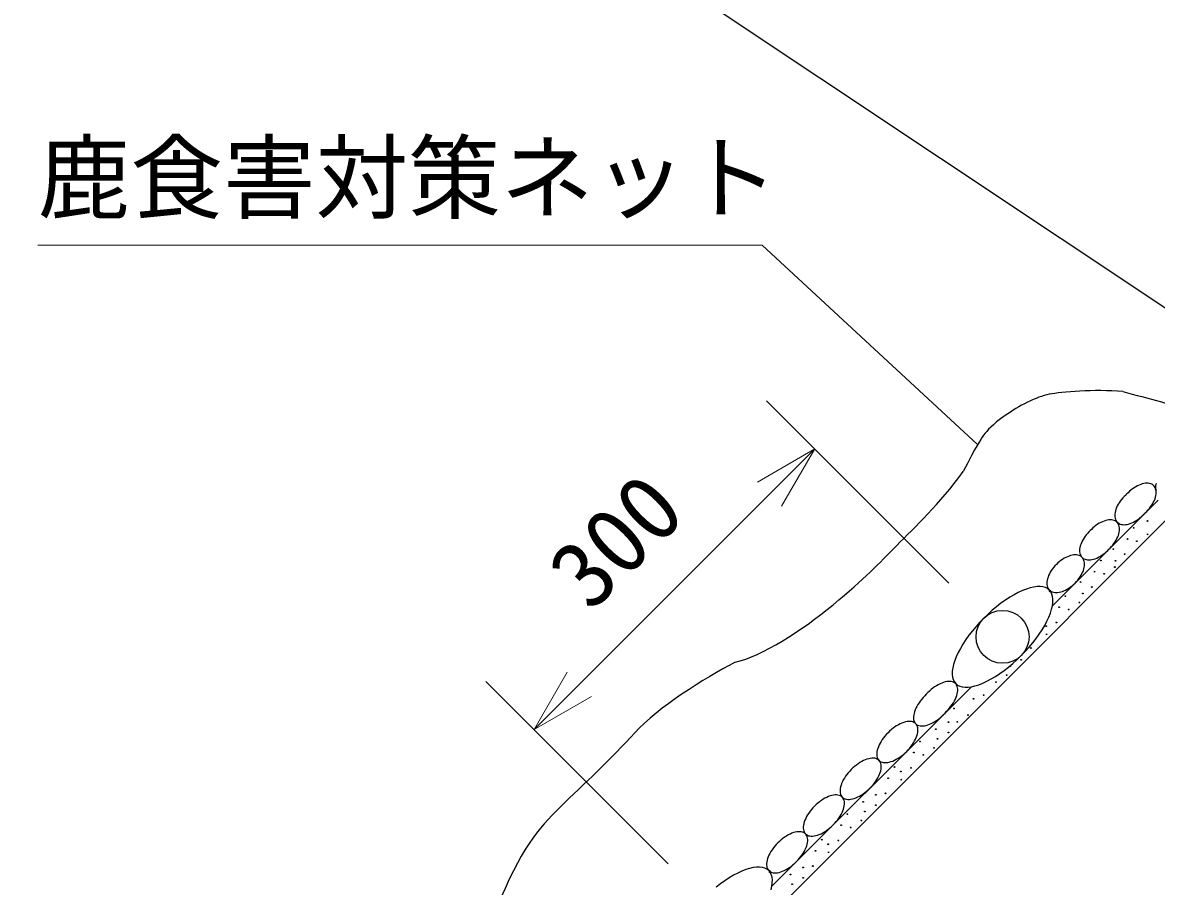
# Model space of a CAD drawing. Units: millimetres, scale not verified. Extents: x 200 to 8200, y 200 to 5838.
# Drawn here: x 3609 to 4466, y 3064 to 3717 of the extents above; entities that cross this region are included whole.
import ezdxf
from ezdxf.enums import TextEntityAlignment as Align

# ---------------------------------------------------------------- set-up
doc = ezdxf.new("R2010")
doc.units = ezdxf.units.MM
doc.header["$LTSCALE"] = 20
for name, color, linetype, lineweight in [('C-STR', 7, 'Continuous', 25), ('C-STR-DIM', 1, 'Continuous', 13), ('C-STR-HTXT', 1, 'Continuous', 13)]:
    doc.layers.add(name, color=color, linetype=linetype, lineweight=lineweight)
doc.styles.add('ＭＳ ゴシック', font='')
doc.styles.get('ＭＳ ゴシック').set_extended_font_data('MS Gothic')

msp = doc.modelspace()

# ---------------------------------------------------------------- linework, layer by layer
at = {"layer": 'C-STR', "color": 1}
msp.add_line((3395.7, 4219.45), (4623.88, 3400.76), dxfattribs=at)
at = {"layer": 'C-STR'}
for p, q in [((4465.93, 3364.73), (4465.18, 3364.3)), ((4387.36, 3276.41), (4467.2, 3356.25)), ((4325.63, 3193.47), (4473.41, 3341.25)), ((4436.98, 3339.58), (4436.41, 3338.92)), ((4410.35, 3312.96), (4409.78, 3312.3)), ((4386.12, 3288.22), (4385.03, 3286.85)), ((4315.02, 3204.07), (4326.12, 3215.17)), ((4175.23, 3064.28), (4315.02, 3204.07)), ((4155.22, 3023.05), (4325.63, 3193.47)), ((4284.57, 3187.2), (4284.01, 3186.53)), ((4256.79, 3159.42), (4256.23, 3158.76)), ((4229.01, 3131.65), (4228.45, 3130.98)), ((4201.24, 3103.87), (4200.67, 3103.2)), ((4173.99, 3076.09), (4172.89, 3074.72))]:
    msp.add_line(p, q, dxfattribs=at)
for points in [[(4464.31, 3366.86), (4463.31, 3367.72), (4462.56, 3368.19), (4461.72, 3368.56), (4460.81, 3368.82), (4459.83, 3368.98), (4458.78, 3369.03), (4457.68, 3368.97), (4456.53, 3368.8), (4455.35, 3368.52), (4454.14, 3368.15), (4452.9, 3367.66), (4451.66, 3367.09), (4450.42, 3366.41), (4449.19, 3365.65), (4447.97, 3364.81), (4446.78, 3363.89), (4445.63, 3362.9), (4444.53, 3361.85), (4443.48, 3360.74), (4443.15, 3360.36)], [(4443.15, 3360.36), (4442.77, 3360.03), (4441.66, 3358.98), (4440.61, 3357.88), (4439.62, 3356.73), (4438.7, 3355.54), (4437.86, 3354.32), (4437.1, 3353.09), (4436.42, 3351.85), (4435.85, 3350.61), (4435.36, 3349.37), (4434.99, 3348.16), (4434.71, 3346.98), (4434.54, 3345.83), (4434.48, 3344.73), (4434.53, 3343.68), (4434.69, 3342.7), (4434.95, 3341.79), (4435.32, 3340.95), (4435.79, 3340.2), (4436.36, 3339.54), (4437.02, 3338.97), (4437.78, 3338.5), (4438.61, 3338.13), (4439.53, 3337.86), (4440.51, 3337.71), (4441.55, 3337.66), (4442.65, 3337.72), (4443.8, 3337.89), (4444.99, 3338.16), (4446.2, 3338.54), (4447.43, 3339.02), (4448.67, 3339.6), (4449.91, 3340.27), (4451.15, 3341.03), (4452.36, 3341.88), (4453.55, 3342.8), (4454.7, 3343.79), (4455.81, 3344.84), (4456.86, 3345.95), (4457.18, 3346.33)], [(4457.18, 3346.33), (4457.56, 3346.65), (4458.67, 3347.7), (4459.72, 3348.81), (4460.71, 3349.96), (4461.63, 3351.15), (4462.48, 3352.36), (4463.24, 3353.6), (4463.91, 3354.84), (4464.49, 3356.08), (4464.97, 3357.31), (4465.35, 3358.52), (4465.62, 3359.71), (4465.79, 3360.86), (4465.85, 3361.96), (4465.8, 3363), (4465.65, 3363.98), (4465.38, 3364.9), (4465.01, 3365.73), (4464.31, 3366.86)], [(4436.25, 3339.44), (4435.59, 3340.01), (4434.83, 3340.48), (4434, 3340.85), (4433.09, 3341.11), (4432.1, 3341.27), (4431.06, 3341.31), (4429.96, 3341.25), (4428.81, 3341.09), (4427.63, 3340.81), (4426.41, 3340.43), (4425.18, 3339.95), (4423.94, 3339.37), (4422.7, 3338.7), (4421.46, 3337.94), (4420.25, 3337.1), (4419.06, 3336.17), (4417.91, 3335.19), (4416.81, 3334.13), (4415.96, 3333.25)], [(4430.06, 3319.15), (4430.95, 3319.99), (4432, 3321.1), (4432.99, 3322.25), (4433.91, 3323.44), (4434.75, 3324.65), (4435.51, 3325.88), (4436.19, 3327.13), (4436.77, 3328.37), (4437.25, 3329.6), (4437.63, 3330.81), (4437.9, 3332), (4438.07, 3333.14), (4438.13, 3334.24), (4438.08, 3335.29), (4437.92, 3336.27), (4437.66, 3337.19), (4437.29, 3338.02), (4436.82, 3338.77)], [(4415.96, 3333.25), (4415.08, 3332.41), (4414.03, 3331.3), (4413.04, 3330.15), (4412.12, 3328.97), (4411.28, 3327.75), (4410.51, 3326.52), (4409.84, 3325.27), (4409.26, 3324.03), (4408.78, 3322.8), (4408.4, 3321.59), (4408.13, 3320.4), (4407.96, 3319.26), (4407.9, 3318.16), (4407.95, 3317.11), (4408.11, 3316.13), (4408.37, 3315.22), (4408.74, 3314.38), (4409.21, 3313.63), (4409.78, 3312.96), (4410.44, 3312.39), (4411.19, 3311.92), (4412.03, 3311.56), (4412.94, 3311.29), (4413.93, 3311.13), (4414.97, 3311.09), (4416.07, 3311.15), (4417.22, 3311.31), (4418.4, 3311.59), (4419.61, 3311.97), (4420.85, 3312.45), (4422.09, 3313.03), (4423.33, 3313.7), (4424.56, 3314.46), (4425.78, 3315.31), (4426.97, 3316.23), (4428.12, 3317.22), (4429.22, 3318.27), (4430.06, 3319.15)], [(4409.78, 3312.96), (4409.11, 3313.53), (4408.36, 3314), (4407.53, 3314.37), (4406.61, 3314.64), (4405.63, 3314.79), (4404.58, 3314.84), (4403.48, 3314.78), (4402.34, 3314.61), (4401.15, 3314.34), (4399.94, 3313.96), (4398.71, 3313.48), (4397.47, 3312.9), (4396.22, 3312.23), (4394.99, 3311.47), (4393.78, 3310.62), (4392.59, 3309.7), (4391.44, 3308.71), (4390.33, 3307.66), (4389.28, 3306.56), (4388.29, 3305.4), (4387.37, 3304.22), (4386.53, 3303), (4385.77, 3301.77), (4385.09, 3300.53), (4384.51, 3299.28), (4384.03, 3298.05), (4383.65, 3296.84), (4383.38, 3295.66), (4383.21, 3294.51), (4383.15, 3293.41), (4383.2, 3292.36), (4383.36, 3291.38), (4383.62, 3290.47), (4383.99, 3289.63), (4384.46, 3288.88), (4385.03, 3288.22), (4385.69, 3287.65), (4386.44, 3287.18), (4387.28, 3286.81), (4388.19, 3286.54), (4389.18, 3286.39), (4390.22, 3286.34), (4391.32, 3286.4), (4392.47, 3286.56), (4393.65, 3286.84), (4394.87, 3287.22), (4396.1, 3287.7), (4397.34, 3288.28), (4398.58, 3288.95), (4399.82, 3289.71), (4401.03, 3290.56), (4402.22, 3291.48), (4403.37, 3292.47), (4404.47, 3293.52), (4405.53, 3294.62), (4406.52, 3295.77), (4407.44, 3296.96), (4408.28, 3298.18), (4409.04, 3299.41), (4409.71, 3300.65), (4410.29, 3301.89), (4410.77, 3303.13), (4411.15, 3304.34), (4411.43, 3305.52), (4411.6, 3306.67), (4411.66, 3307.77), (4411.61, 3308.82), (4411.45, 3309.8), (4411.19, 3310.71), (4410.82, 3311.55), (4410.35, 3312.3)], [(4385.03, 3288.22), (4383.66, 3289.32), (4382.03, 3290.14), (4380.16, 3290.67), (4378.06, 3290.92), (4375.74, 3290.88), (4373.22, 3290.55), (4370.52, 3289.94), (4367.66, 3289.04), (4364.67, 3287.86), (4361.56, 3286.42), (4358.36, 3284.73), (4355.1, 3282.79), (4351.79, 3280.62), (4348.47, 3278.25), (4345.16, 3275.67), (4341.88, 3272.93), (4338.66, 3270.03), (4335.53, 3267.01), (4332.5, 3263.87), (4329.6, 3260.65), (4326.86, 3257.37), (4324.29, 3254.06), (4321.91, 3250.74), (4319.74, 3247.43), (4317.81, 3244.17), (4316.11, 3240.97), (4314.67, 3237.86), (4313.5, 3234.87), (4312.6, 3232.01), (4311.98, 3229.32), (4311.65, 3226.8), (4311.61, 3224.48), (4311.86, 3222.37), (4312.4, 3220.5), (4313.22, 3218.88), (4314.31, 3217.51), (4315.68, 3216.41), (4317.31, 3215.59), (4319.18, 3215.05), (4321.28, 3214.8), (4323.6, 3214.84), (4326.12, 3215.17), (4328.82, 3215.79), (4331.68, 3216.69), (4334.67, 3217.86), (4337.78, 3219.3), (4340.98, 3221), (4344.24, 3222.94), (4347.55, 3225.1), (4350.87, 3227.48), (4354.18, 3230.05), (4357.46, 3232.8), (4360.68, 3235.69), (4363.81, 3238.72), (4366.84, 3241.86), (4369.74, 3245.08), (4372.48, 3248.35), (4375.05, 3251.67), (4377.43, 3254.99), (4379.59, 3258.29), (4381.53, 3261.56), (4383.23, 3264.76), (4384.67, 3267.86), (4385.84, 3270.86), (4386.74, 3273.71), (4387.36, 3276.41), (4387.69, 3278.93), (4387.73, 3281.25), (4387.48, 3283.35), (4386.94, 3285.23), (4386.12, 3286.85)], [(4314.1, 3217.5), (4313.43, 3218.07), (4312.66, 3218.52), (4311.79, 3218.86), (4310.84, 3219.09), (4309.81, 3219.19), (4308.7, 3219.18), (4307.53, 3219.05), (4306.3, 3218.8), (4305.03, 3218.44), (4303.72, 3217.96), (4302.38, 3217.37), (4301.03, 3216.68), (4299.67, 3215.89), (4298.31, 3215.01), (4296.97, 3214.04), (4295.65, 3212.99), (4294.37, 3211.87), (4293.13, 3210.69), (4291.95, 3209.45), (4290.83, 3208.17)], [(4307.28, 3196.54), (4308.46, 3197.78), (4309.58, 3199.06), (4310.63, 3200.38), (4311.6, 3201.72), (4312.48, 3203.08), (4313.27, 3204.44), (4313.96, 3205.79), (4314.55, 3207.13), (4315.03, 3208.44), (4315.39, 3209.71), (4315.64, 3210.94), (4315.77, 3212.11), (4315.78, 3213.21), (4315.68, 3214.25), (4315.45, 3215.2), (4315.11, 3216.07), (4314.66, 3216.84)], [(4290.83, 3208.17), (4289.65, 3206.93), (4288.53, 3205.65), (4287.48, 3204.33), (4286.51, 3202.99), (4285.62, 3201.63), (4284.83, 3200.27), (4284.14, 3198.92), (4283.56, 3197.58), (4283.08, 3196.27), (4282.72, 3195), (4282.47, 3193.77), (4282.34, 3192.6), (4282.32, 3191.5), (4282.43, 3190.46), (4282.65, 3189.51), (4282.99, 3188.64), (4283.45, 3187.88), (4284.01, 3187.21), (4284.68, 3186.64), (4285.45, 3186.19), (4286.32, 3185.85), (4287.27, 3185.63), (4288.3, 3185.52), (4289.41, 3185.53), (4290.58, 3185.66), (4291.81, 3185.91), (4293.08, 3186.27), (4294.39, 3186.75), (4295.73, 3187.34), (4297.08, 3188.03), (4298.44, 3188.82), (4299.8, 3189.7), (4301.14, 3190.67), (4302.45, 3191.72), (4303.73, 3192.84), (4304.97, 3194.02), (4306.16, 3195.26), (4307.28, 3196.54)], [(4284.01, 3187.2), (4283.34, 3187.77), (4282.57, 3188.22), (4281.71, 3188.56), (4280.75, 3188.78), (4279.72, 3188.89), (4278.61, 3188.88), (4277.44, 3188.75), (4276.22, 3188.5), (4274.94, 3188.14), (4273.63, 3187.66), (4272.29, 3187.07), (4270.94, 3186.38), (4269.58, 3185.59), (4268.23, 3184.71), (4266.88, 3183.74), (4265.57, 3182.69), (4264.29, 3181.57), (4263.05, 3180.39), (4261.87, 3179.15), (4260.74, 3177.87), (4259.7, 3176.55), (4258.73, 3175.21), (4257.84, 3173.85), (4257.05, 3172.49), (4256.36, 3171.14), (4255.78, 3169.8), (4255.3, 3168.49), (4254.93, 3167.22), (4254.69, 3165.99), (4254.56, 3164.82), (4254.54, 3163.71), (4254.65, 3162.68), (4254.87, 3161.73), (4255.21, 3160.86), (4255.67, 3160.09), (4256.23, 3159.42), (4256.9, 3158.86), (4257.67, 3158.41), (4258.53, 3158.07), (4259.49, 3157.84), (4260.52, 3157.74), (4261.63, 3157.75), (4262.8, 3157.88), (4264.03, 3158.13), (4265.3, 3158.49), (4266.61, 3158.97), (4267.95, 3159.56), (4269.3, 3160.25), (4270.66, 3161.04), (4272.01, 3161.92), (4273.36, 3162.89), (4274.67, 3163.94), (4275.95, 3165.06), (4277.19, 3166.24), (4278.37, 3167.48), (4279.5, 3168.76), (4280.55, 3170.08), (4281.52, 3171.42), (4282.4, 3172.78), (4283.19, 3174.14), (4283.88, 3175.49), (4284.46, 3176.83), (4284.94, 3178.14), (4285.31, 3179.41), (4285.55, 3180.64), (4285.68, 3181.81), (4285.7, 3182.91), (4285.59, 3183.95), (4285.37, 3184.9), (4285.03, 3185.76), (4284.57, 3186.53)], [(4256.23, 3159.42), (4255.56, 3159.99), (4254.79, 3160.44), (4253.93, 3160.78), (4252.97, 3161.01), (4251.94, 3161.11), (4250.83, 3161.1), (4249.66, 3160.97), (4248.44, 3160.72), (4247.16, 3160.36), (4245.85, 3159.88), (4244.52, 3159.29), (4243.16, 3158.6), (4241.8, 3157.81), (4240.45, 3156.93), (4239.11, 3155.96), (4237.79, 3154.91), (4236.51, 3153.79), (4235.27, 3152.61), (4234.09, 3151.37), (4232.97, 3150.09), (4231.92, 3148.77), (4230.95, 3147.43), (4230.06, 3146.07), (4229.27, 3144.71), (4228.58, 3143.36), (4228, 3142.02), (4227.52, 3140.71), (4227.16, 3139.44), (4226.91, 3138.21), (4226.78, 3137.04), (4226.76, 3135.94), (4226.87, 3134.9), (4227.09, 3133.95), (4227.43, 3133.08), (4227.89, 3132.31), (4228.45, 3131.65), (4229.12, 3131.08), (4229.89, 3130.63), (4230.75, 3130.29), (4231.71, 3130.06), (4232.74, 3129.96), (4233.85, 3129.97), (4235.02, 3130.1), (4236.25, 3130.35), (4237.52, 3130.71), (4238.83, 3131.19), (4240.17, 3131.78), (4241.52, 3132.47), (4242.88, 3133.26), (4244.24, 3134.14), (4245.58, 3135.11), (4246.89, 3136.16), (4248.17, 3137.28), (4249.41, 3138.46), (4250.6, 3139.7), (4251.72, 3140.98), (4252.77, 3142.3), (4253.74, 3143.64), (4254.62, 3145), (4255.41, 3146.36), (4256.1, 3147.71), (4256.69, 3149.05), (4257.16, 3150.36), (4257.53, 3151.63), (4257.77, 3152.86), (4257.91, 3154.03), (4257.92, 3155.13), (4257.81, 3156.17), (4257.59, 3157.12), (4257.25, 3157.99), (4256.79, 3158.76)], [(4228.45, 3131.65), (4227.78, 3132.21), (4227.01, 3132.66), (4226.15, 3133), (4225.2, 3133.23), (4224.16, 3133.33), (4223.05, 3133.32), (4221.88, 3133.19), (4220.66, 3132.94), (4219.38, 3132.58), (4218.07, 3132.1), (4216.74, 3131.51), (4215.38, 3130.82), (4214.02, 3130.03), (4212.67, 3129.15), (4211.33, 3128.18), (4210.01, 3127.13), (4208.73, 3126.01), (4207.49, 3124.83), (4206.31, 3123.59), (4205.19, 3122.31), (4204.14, 3120.99), (4203.17, 3119.65), (4202.28, 3118.29), (4201.49, 3116.93), (4200.8, 3115.58), (4200.22, 3114.24), (4199.74, 3112.93), (4199.38, 3111.66), (4199.13, 3110.43), (4199, 3109.26), (4198.99, 3108.16), (4199.09, 3107.12), (4199.32, 3106.17), (4199.66, 3105.3), (4200.11, 3104.54), (4200.67, 3103.87), (4201.34, 3103.3), (4202.11, 3102.85), (4202.98, 3102.51), (4203.93, 3102.29), (4204.96, 3102.18), (4206.07, 3102.19), (4207.24, 3102.32), (4208.47, 3102.57), (4209.74, 3102.93), (4211.05, 3103.41), (4212.39, 3104), (4213.74, 3104.69), (4215.1, 3105.48), (4216.46, 3106.36), (4217.8, 3107.33), (4219.11, 3108.38), (4220.4, 3109.5), (4221.63, 3110.68), (4222.82, 3111.92), (4223.94, 3113.2), (4224.99, 3114.52), (4225.96, 3115.86), (4226.84, 3117.22), (4227.63, 3118.58), (4228.32, 3119.93), (4228.91, 3121.27), (4229.38, 3122.58), (4229.75, 3123.85), (4230, 3125.08), (4230.13, 3126.25), (4230.14, 3127.36), (4230.03, 3128.39), (4229.81, 3129.34), (4229.47, 3130.21), (4229.01, 3130.98)], [(4200.67, 3103.87), (4200, 3104.43), (4199.23, 3104.88), (4198.37, 3105.22), (4197.42, 3105.45), (4196.38, 3105.55), (4195.28, 3105.54), (4194.1, 3105.41), (4192.88, 3105.16), (4191.6, 3104.8), (4190.29, 3104.32), (4188.96, 3103.74), (4187.6, 3103.04), (4186.24, 3102.26), (4184.89, 3101.37), (4183.55, 3100.4), (4182.23, 3099.35), (4180.95, 3098.23), (4179.71, 3097.05), (4178.53, 3095.81), (4177.41, 3094.53), (4176.36, 3093.21), (4175.39, 3091.87), (4174.5, 3090.52), (4173.71, 3089.16), (4173.02, 3087.8), (4172.44, 3086.47), (4171.96, 3085.16), (4171.6, 3083.88), (4171.35, 3082.65), (4171.22, 3081.48), (4171.21, 3080.38), (4171.31, 3079.34), (4171.54, 3078.39), (4171.88, 3077.53), (4172.33, 3076.76), (4172.89, 3076.09), (4173.56, 3075.52), (4174.33, 3075.07), (4175.2, 3074.73), (4176.15, 3074.51), (4177.18, 3074.4), (4178.29, 3074.41), (4179.46, 3074.54), (4180.69, 3074.79), (4181.96, 3075.16), (4183.27, 3075.63), (4184.61, 3076.22), (4185.96, 3076.91), (4187.32, 3077.7), (4188.68, 3078.58), (4190.02, 3079.55), (4191.33, 3080.6), (4192.62, 3081.72), (4193.85, 3082.91), (4195.04, 3084.14), (4196.16, 3085.42), (4197.21, 3086.74), (4198.18, 3088.08), (4199.06, 3089.44), (4199.85, 3090.8), (4200.54, 3092.15), (4201.13, 3093.49), (4201.6, 3094.8), (4201.97, 3096.07), (4202.22, 3097.3), (4202.35, 3098.47), (4202.36, 3099.58), (4202.25, 3100.61), (4202.03, 3101.56), (4201.69, 3102.43), (4201.24, 3103.2)], [(4172.89, 3076.09), (4171.53, 3077.18), (4169.9, 3078.01), (4168.03, 3078.54), (4165.92, 3078.79), (4163.6, 3078.75), (4161.09, 3078.42), (4158.39, 3077.8), (4155.53, 3076.91), (4152.54, 3075.73), (4149.43, 3074.29), (4146.23, 3072.6), (4142.97, 3070.66), (4139.66, 3068.49), (4136.34, 3066.11), (4133.03, 3063.54)], [(4174.61, 3061.58), (4175.23, 3064.28), (4175.56, 3066.8), (4175.6, 3069.12), (4175.35, 3071.22), (4174.81, 3073.09), (4173.99, 3074.72)]]:
    msp.add_lwpolyline(points, dxfattribs=at)
for centre in [(4448.78, 3335.28), (4459.3, 3340.45), (4444.06, 3326.88), (4459.35, 3330.38), (4433.45, 3319.1), (4451.27, 3325.19), (4424.04, 3310.53), (4435.11, 3310.41), (4441.99, 3315.34), (4419.31, 3302.13), (4426.52, 3300.44), (4434.6, 3305.63), (4408.71, 3294.35), (4397.17, 3283.66), (4410.36, 3285.67), (4417.24, 3290.59), (4392.44, 3275.26), (4407.73, 3278.76), (4399.65, 3273.57), (4382.66, 3260.87), (4390.37, 3263.72), (4383, 3254.74), (4371.05, 3244.4), (4363.68, 3235.42), (4352.78, 3223.82), (4355.41, 3230.72), (4344.71, 3218.63), (4327.71, 3205.92), (4335.42, 3208.78), (4312.99, 3198.62), (4315.47, 3188.53), (4323.55, 3193.72), (4299.15, 3183.07), (4308.72, 3188.35), (4308.73, 3180.47), (4287.27, 3173.76), (4300.46, 3175.77), (4282.54, 3165.36), (4289.76, 3163.68), (4297.83, 3168.87), (4267.94, 3154.43), (4263.22, 3146.03), (4272.76, 3150.97), (4280.47, 3153.83), (4273.1, 3144.85), (4253.77, 3133.4), (4261.15, 3134.5), (4244.2, 3128.12), (4245.51, 3120.82), (4253.78, 3125.52), (4232.32, 3118.81), (4242.88, 3113.92), (4227.59, 3110.41), (4234.81, 3108.73), (4212.99, 3099.48), (4217.82, 3096.02), (4225.52, 3098.88), (4208.27, 3091.08), (4218.15, 3089.9), (4198.82, 3078.46), (4206.2, 3079.55), (4189.26, 3073.17), (4198.83, 3070.57), (4190.56, 3065.87)]:
    msp.add_circle(centre, 0.3, dxfattribs=at)
at = {"layer": 'C-STR', "color": 3}
msp.add_circle((4349.67, 3252.86), 20, dxfattribs=at)
at = {"layer": 'C-STR'}
for centre, radius, start, end in [((4471.37, 3365.92), 6.17, 151.75802, 160.418), ((4470.29, 3366.25), 5.04, 180.00711, 189.97393), ((4470.32, 3366.25), 5.06, 170.05423, 179.96474), ((4470.68, 3366.18), 5.44, 160.53163, 169.96548), ((4470.6, 3366.31), 5.35, 189.95796, 199.54493), ((4471.23, 3366.52), 6.02, 199.47579, 208.34819)]:
    msp.add_arc(centre, radius, start, end, dxfattribs=at)
at = {"layer": 'C-STR', "color": 1}
for points, knots in [([(4440.52, 3438.31), (4419, 3440.22), (4394.33, 3438.03), (4384.86, 3436.24), (4375.39, 3434.45), (4361.74, 3427.42), (4351.62, 3420.17), (4341.5, 3412.91), (4338.22, 3409.17), (4335.37, 3405.34), (4332.53, 3401.51), (4330.12, 3397.59), (4319.98, 3377.79)], [0, 0, 0, 0, 1, 1, 1, 2, 2, 2, 3, 3, 3, 4, 4, 4, 4]), ([(4147.42, 3233.68), (4167.89, 3238.37), (4197.15, 3257.09), (4221.57, 3277.18), (4245.99, 3297.28), (4255.79, 3308), (4269.67, 3321.94), (4283.56, 3335.87), (4301.53, 3353.01), (4319.98, 3377.79)], [0, 0, 0, 0, 1, 1, 1, 2, 2, 2, 3, 3, 3, 3]), ([(4147.42, 3233.68), (4124.25, 3221.43), (4089.22, 3199.74), (4071.64, 3180.29), (4054.05, 3160.84), (4032.6, 3141.25), (4015.42, 3124.29), (3998.25, 3107.34), (3985.36, 3093.01), (3966.71, 3046.68)], [0, 0, 0, 0, 1, 1, 1, 2, 2, 2, 3, 3, 3, 3])]:
    msp.add_open_spline(points, degree=3, knots=knots, dxfattribs=at)
msp.add_open_spline([(4440.52, 3438.31), (4479.6, 3428.13), (4511.86, 3418.67), (4619.91, 3386.81)], degree=3, dxfattribs=at)
at = {"layer": 'C-STR-DIM'}
for p, q in [((4309.07, 3293.46), (4171.18, 3431.35)), ((4207.62, 3394.92), (3995.49, 3182.78)), ((4207.62, 3394.92), (4164.32, 3369.92)), ((4207.62, 3394.92), (4182.62, 3351.61)), ((4020.49, 3226.09), (3995.49, 3182.78)), ((4096.94, 3081.33), (3959.05, 3219.22)), ((4038.79, 3207.78), (3995.49, 3182.78))]:
    msp.add_line(p, q, dxfattribs=at)
at = {"layer": 'C-STR-HTXT'}
for p in [(3620.22, 3549.08), (4330.81, 3398.24)]:
    msp.add_line(p, (4167.81, 3549.08), dxfattribs=at)

# ---------------------------------------------------------------- texts
at = {"layer": 'C-STR-DIM', "color": 7, "style": 'ＭＳ ゴシック'}
msp.add_text('300', height=51.32, rotation=45, dxfattribs=at).set_placement((4049.12, 3259.66), align=Align.BOTTOM_LEFT)
at = {"layer": 'C-STR-HTXT', "color": 7, "style": 'ＭＳ ゴシック'}
msp.add_text('鹿食害対策ネット', height=51.32, dxfattribs=at).set_placement((3620.22, 3559.08), align=Align.BOTTOM_LEFT)

doc.saveas('drawing.dxf')
